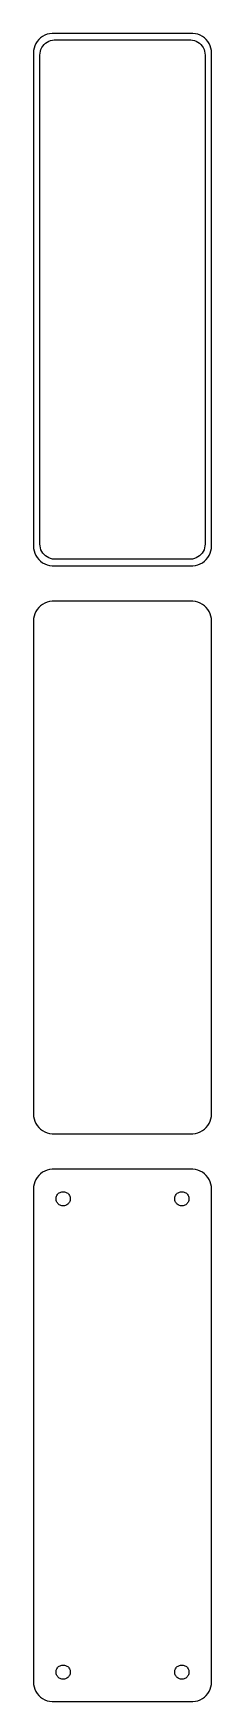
# Model space of a CAD drawing. Header units: metres. Extents: x -22 to 22, y 221 to 643.
import ezdxf

# ---------------------------------------------------------------- set-up
doc = ezdxf.new("R2010")
doc.units = ezdxf.units.M

msp = doc.modelspace()

# ---------------------------------------------------------------- linework, layer by layer
for p, q in [((-19.6289, 643.024), (-20.1791, 642.722)), ((-19.0451, 643.255), (-19.6289, 643.024)), ((-18.4369, 643.411), (-19.0451, 643.255)), ((-17.8139, 643.49), (-18.4369, 643.411)), ((17.8139, 643.49), (-17.8139, 643.49)), ((18.4369, 643.411), (17.8139, 643.49)), ((19.0451, 643.255), (18.4369, 643.411)), ((19.6289, 643.024), (19.0451, 643.255)), ((20.1791, 642.722), (19.6289, 643.024)), ((-22.4606, 639.127), (-22.5, 638.5)), ((-22.3429, 639.743), (-22.4606, 639.127)), ((-22.1489, 640.341), (-22.3429, 639.743)), ((-21.8815, 640.909), (-22.1489, 640.341)), ((-21.5451, 641.439), (-21.8815, 640.909)), ((-21.1448, 641.923), (-21.5451, 641.439)), ((-20.6871, 642.353), (-21.1448, 641.923)), ((-20.8421, 638.485), (-20.751, 638.963)), ((-20.751, 638.963), (-20.6007, 639.426)), ((-20.1791, 642.722), (-20.6871, 642.353)), ((-20.6007, 639.426), (-20.3936, 639.866)), ((-20.3936, 639.866), (-20.133, 640.276)), ((-20.133, 640.276), (-19.823, 640.651)), ((-19.823, 640.651), (-19.4685, 640.984)), ((-19.4685, 640.984), (-19.0751, 641.27)), ((-19.0751, 641.27), (-18.6489, 641.504)), ((-18.6489, 641.504), (-18.1967, 641.683)), ((-18.1967, 641.683), (-17.7256, 641.804)), ((-17.7256, 641.804), (-17.2432, 641.865)), ((-17.2432, 641.865), (17.2432, 641.865)), ((17.2432, 641.865), (17.7256, 641.804)), ((17.7256, 641.804), (18.1967, 641.683)), ((18.1967, 641.683), (18.6489, 641.504)), ((18.6489, 641.504), (19.0751, 641.27)), ((19.0751, 641.27), (19.4685, 640.984)), ((19.4685, 640.984), (19.823, 640.651)), ((19.823, 640.651), (20.133, 640.276)), ((20.133, 640.276), (20.3936, 639.866)), ((20.6871, 642.353), (20.1791, 642.722)), ((20.3936, 639.866), (20.6007, 639.426)), ((20.6007, 639.426), (20.751, 638.963)), ((21.1448, 641.923), (20.6871, 642.353)), ((20.751, 638.963), (20.8421, 638.485)), ((21.5451, 641.439), (21.1448, 641.923)), ((21.8815, 640.909), (21.5451, 641.439)), ((22.1489, 640.341), (21.8815, 640.909)), ((22.3429, 639.743), (22.1489, 640.341)), ((22.4606, 639.127), (22.3429, 639.743)), ((22.5, 638.5), (22.4606, 639.127)), ((-22.5, 638.5), (-22.5, 513.5)), ((-20.8726, 638), (-20.8421, 638.485)), ((-20.8726, 514), (-20.8726, 638)), ((20.8421, 638.485), (20.8726, 638)), ((20.8726, 638), (20.8726, 514)), ((22.5, 513.5), (22.5, 638.5)), ((-22.5, 513.5), (-22.4606, 512.873)), ((-22.4606, 512.873), (-22.3429, 512.257)), ((-22.3429, 512.257), (-22.1489, 511.659)), ((-20.8421, 513.515), (-20.8726, 514)), ((-20.751, 513.037), (-20.8421, 513.515)), ((-20.6007, 512.574), (-20.751, 513.037)), ((-20.3936, 512.134), (-20.6007, 512.574)), ((-20.133, 511.724), (-20.3936, 512.134)), ((20.3936, 512.134), (20.133, 511.724)), ((20.6007, 512.574), (20.3936, 512.134)), ((20.751, 513.037), (20.6007, 512.574)), ((20.8421, 513.515), (20.751, 513.037)), ((20.8726, 514), (20.8421, 513.515)), ((22.1489, 511.659), (22.3429, 512.257)), ((22.3429, 512.257), (22.4606, 512.873)), ((22.4606, 512.873), (22.5, 513.5)), ((-22.1489, 511.659), (-21.8815, 511.091)), ((-21.8815, 511.091), (-21.5451, 510.561)), ((-21.5451, 510.561), (-21.1448, 510.077)), ((-21.1448, 510.077), (-20.6871, 509.647)), ((-20.6871, 509.647), (-20.1791, 509.278)), ((-20.1791, 509.278), (-19.6289, 508.976)), ((-19.823, 511.349), (-20.133, 511.724)), ((-19.4685, 511.016), (-19.823, 511.349)), ((-19.6289, 508.976), (-19.0451, 508.745)), ((-19.0751, 510.73), (-19.4685, 511.016)), ((-18.6489, 510.496), (-19.0751, 510.73)), ((-19.0451, 508.745), (-18.4369, 508.589)), ((-18.1967, 510.317), (-18.6489, 510.496)), ((-18.4369, 508.589), (-17.8139, 508.51)), ((-17.7256, 510.196), (-18.1967, 510.317)), ((-17.8139, 508.51), (17.8139, 508.51)), ((-17.2432, 510.135), (-17.7256, 510.196)), ((17.2432, 510.135), (-17.2432, 510.135)), ((17.7256, 510.196), (17.2432, 510.135)), ((18.1967, 510.317), (17.7256, 510.196)), ((17.8139, 508.51), (18.4369, 508.589)), ((18.6489, 510.496), (18.1967, 510.317)), ((18.4369, 508.589), (19.0451, 508.745)), ((19.0751, 510.73), (18.6489, 510.496)), ((19.0451, 508.745), (19.6289, 508.976)), ((19.4685, 511.016), (19.0751, 510.73)), ((19.823, 511.349), (19.4685, 511.016)), ((19.6289, 508.976), (20.1791, 509.278)), ((20.133, 511.724), (19.823, 511.349)), ((20.1791, 509.278), (20.6871, 509.647)), ((20.6871, 509.647), (21.1448, 510.077)), ((21.1448, 510.077), (21.5451, 510.561)), ((21.5451, 510.561), (21.8815, 511.091)), ((21.8815, 511.091), (22.1489, 511.659)), ((-19.0451, 499.255), (-19.6289, 499.024)), ((-18.4369, 499.411), (-19.0451, 499.255)), ((-17.8139, 499.49), (-18.4369, 499.411)), ((17.8139, 499.49), (-17.8139, 499.49)), ((18.4369, 499.411), (17.8139, 499.49)), ((19.0451, 499.255), (18.4369, 499.411)), ((19.6289, 499.024), (19.0451, 499.255)), ((-22.4606, 495.127), (-22.5, 494.5)), ((-22.3429, 495.743), (-22.4606, 495.127)), ((-22.1489, 496.341), (-22.3429, 495.743)), ((-21.8815, 496.909), (-22.1489, 496.341)), ((-21.5451, 497.439), (-21.8815, 496.909)), ((-21.1448, 497.923), (-21.5451, 497.439)), ((-20.6871, 498.353), (-21.1448, 497.923)), ((-20.1791, 498.722), (-20.6871, 498.353)), ((-19.6289, 499.024), (-20.1791, 498.722)), ((20.1791, 498.722), (19.6289, 499.024)), ((20.6871, 498.353), (20.1791, 498.722)), ((21.1448, 497.923), (20.6871, 498.353)), ((21.5451, 497.439), (21.1448, 497.923)), ((21.8815, 496.909), (21.5451, 497.439)), ((22.1489, 496.341), (21.8815, 496.909)), ((22.3429, 495.743), (22.1489, 496.341)), ((22.4606, 495.127), (22.3429, 495.743)), ((22.5, 494.5), (22.4606, 495.127)), ((-22.5, 494.5), (-22.5, 369.5)), ((22.5, 369.5), (22.5, 494.5)), ((-22.5, 369.5), (-22.4606, 368.873)), ((-22.4606, 368.873), (-22.3429, 368.257)), ((-22.3429, 368.257), (-22.1489, 367.659)), ((22.1489, 367.659), (22.3429, 368.257)), ((22.3429, 368.257), (22.4606, 368.873)), ((22.4606, 368.873), (22.5, 369.5)), ((-22.1489, 367.659), (-21.8815, 367.091)), ((-21.8815, 367.091), (-21.5451, 366.561)), ((-21.5451, 366.561), (-21.1448, 366.077)), ((-21.1448, 366.077), (-20.6871, 365.647)), ((-20.6871, 365.647), (-20.1791, 365.278)), ((-20.1791, 365.278), (-19.6289, 364.976)), ((-19.6289, 364.976), (-19.0451, 364.745)), ((-19.0451, 364.745), (-18.4369, 364.589)), ((-18.4369, 364.589), (-17.8139, 364.51)), ((-17.8139, 364.51), (17.8139, 364.51)), ((17.8139, 364.51), (18.4369, 364.589)), ((18.4369, 364.589), (19.0451, 364.745)), ((19.0451, 364.745), (19.6289, 364.976)), ((19.6289, 364.976), (20.1791, 365.278)), ((20.1791, 365.278), (20.6871, 365.647)), ((20.6871, 365.647), (21.1448, 366.077)), ((21.1448, 366.077), (21.5451, 366.561)), ((21.5451, 366.561), (21.8815, 367.091)), ((21.8815, 367.091), (22.1489, 367.659)), ((-18.4369, 355.411), (-19.0451, 355.255)), ((-17.8139, 355.49), (-18.4369, 355.411)), ((17.8139, 355.49), (-17.8139, 355.49)), ((18.4369, 355.411), (17.8139, 355.49)), ((19.0451, 355.255), (18.4369, 355.411)), ((-22.4606, 351.127), (-22.5, 350.5)), ((-22.3429, 351.743), (-22.4606, 351.127)), ((-22.1489, 352.341), (-22.3429, 351.743)), ((-21.8815, 352.909), (-22.1489, 352.341)), ((-21.5451, 353.439), (-21.8815, 352.909)), ((-21.1448, 353.923), (-21.5451, 353.439)), ((-20.6871, 354.353), (-21.1448, 353.923)), ((-20.1791, 354.722), (-20.6871, 354.353)), ((-19.6289, 355.024), (-20.1791, 354.722)), ((-19.0451, 355.255), (-19.6289, 355.024)), ((19.6289, 355.024), (19.0451, 355.255)), ((20.1791, 354.722), (19.6289, 355.024)), ((20.6871, 354.353), (20.1791, 354.722)), ((21.1448, 353.923), (20.6871, 354.353)), ((21.5451, 353.439), (21.1448, 353.923)), ((21.8815, 352.909), (21.5451, 353.439)), ((22.1489, 352.341), (21.8815, 352.909)), ((22.3429, 351.743), (22.1489, 352.341)), ((22.4606, 351.127), (22.3429, 351.743)), ((22.5, 350.5), (22.4606, 351.127)), ((-22.5, 350.5), (-22.5, 225.5)), ((-16.8, 348), (-16.7858, 348.226)), ((-16.7858, 347.774), (-16.8, 348)), ((-16.7858, 348.226), (-16.7434, 348.448)), ((-16.7434, 347.552), (-16.7858, 347.774)), ((-16.7434, 348.448), (-16.6736, 348.663)), ((-16.6736, 347.337), (-16.7434, 347.552)), ((-16.6736, 348.663), (-16.5773, 348.867)), ((-16.5773, 347.133), (-16.6736, 347.337)), ((-16.5773, 348.867), (-16.4562, 349.058)), ((-16.4562, 346.942), (-16.5773, 347.133)), ((-16.4562, 349.058), (-16.3121, 349.232)), ((-16.3121, 346.768), (-16.4562, 346.942)), ((-16.3121, 349.232), (-16.1474, 349.387)), ((-16.1474, 349.387), (-15.9645, 349.52)), ((-15.9645, 349.52), (-15.7664, 349.629)), ((-15.7664, 349.629), (-15.5562, 349.712)), ((-15.5562, 349.712), (-15.3373, 349.768)), ((-15.3373, 349.768), (-15.113, 349.796)), ((-15.113, 349.796), (-14.887, 349.796)), ((-14.887, 349.796), (-14.6627, 349.768)), ((-14.6627, 349.768), (-14.4438, 349.712)), ((-14.4438, 349.712), (-14.2336, 349.629)), ((-14.2336, 349.629), (-14.0355, 349.52)), ((-14.0355, 349.52), (-13.8526, 349.387)), ((-13.8526, 349.387), (-13.6879, 349.232)), ((-13.6879, 349.232), (-13.5438, 349.058)), ((-13.5438, 346.942), (-13.6879, 346.768)), ((-13.5438, 349.058), (-13.4226, 348.867)), ((-13.4226, 347.133), (-13.5438, 346.942)), ((-13.4226, 348.867), (-13.3264, 348.663)), ((-13.3264, 347.337), (-13.4226, 347.133)), ((-13.3264, 348.663), (-13.2565, 348.448)), ((-13.2565, 347.552), (-13.3264, 347.337)), ((-13.2565, 348.448), (-13.2142, 348.226)), ((-13.2142, 347.774), (-13.2565, 347.552)), ((-13.2142, 348.226), (-13.2, 348)), ((-13.2, 348), (-13.2142, 347.774)), ((13.2, 348), (13.2142, 348.226)), ((13.2142, 347.774), (13.2, 348)), ((13.2142, 348.226), (13.2565, 348.448)), ((13.2565, 347.552), (13.2142, 347.774)), ((13.2565, 348.448), (13.3264, 348.663)), ((13.3264, 347.337), (13.2565, 347.552)), ((13.3264, 348.663), (13.4226, 348.867)), ((13.4226, 347.133), (13.3264, 347.337)), ((13.4226, 348.867), (13.5438, 349.058)), ((13.5438, 346.942), (13.4226, 347.133)), ((13.5438, 349.058), (13.6879, 349.232)), ((13.6879, 346.768), (13.5438, 346.942)), ((13.6879, 349.232), (13.8526, 349.387)), ((13.8526, 349.387), (14.0355, 349.52)), ((14.0355, 349.52), (14.2336, 349.629)), ((14.2336, 349.629), (14.4438, 349.712)), ((14.4438, 349.712), (14.6627, 349.768)), ((14.6627, 349.768), (14.887, 349.796)), ((14.887, 349.796), (15.113, 349.796)), ((15.113, 349.796), (15.3373, 349.768)), ((15.3373, 349.768), (15.5562, 349.712)), ((15.5562, 349.712), (15.7664, 349.629)), ((15.7664, 349.629), (15.9645, 349.52)), ((15.9645, 349.52), (16.1474, 349.387)), ((16.1474, 349.387), (16.3121, 349.232)), ((16.3121, 349.232), (16.4562, 349.058)), ((16.4562, 346.942), (16.3121, 346.768)), ((16.4562, 349.058), (16.5773, 348.867)), ((16.5773, 347.133), (16.4562, 346.942)), ((16.5773, 348.867), (16.6736, 348.663)), ((16.6736, 347.337), (16.5773, 347.133)), ((16.6736, 348.663), (16.7434, 348.448)), ((16.7434, 347.552), (16.6736, 347.337)), ((16.7434, 348.448), (16.7858, 348.226)), ((16.7858, 347.774), (16.7434, 347.552)), ((16.7858, 348.226), (16.8, 348)), ((16.8, 348), (16.7858, 347.774)), ((22.5, 225.5), (22.5, 350.5)), ((-16.1474, 346.613), (-16.3121, 346.768)), ((-15.9645, 346.48), (-16.1474, 346.613)), ((-15.7664, 346.371), (-15.9645, 346.48)), ((-15.5562, 346.288), (-15.7664, 346.371)), ((-15.3373, 346.232), (-15.5562, 346.288)), ((-15.113, 346.204), (-15.3373, 346.232)), ((-14.887, 346.204), (-15.113, 346.204)), ((-14.6627, 346.232), (-14.887, 346.204)), ((-14.4438, 346.288), (-14.6627, 346.232)), ((-14.2336, 346.371), (-14.4438, 346.288)), ((-14.0355, 346.48), (-14.2336, 346.371)), ((-13.8526, 346.613), (-14.0355, 346.48)), ((-13.6879, 346.768), (-13.8526, 346.613)), ((13.8526, 346.613), (13.6879, 346.768)), ((14.0355, 346.48), (13.8526, 346.613)), ((14.2336, 346.371), (14.0355, 346.48)), ((14.4438, 346.288), (14.2336, 346.371)), ((14.6627, 346.232), (14.4438, 346.288)), ((14.887, 346.204), (14.6627, 346.232)), ((15.113, 346.204), (14.887, 346.204)), ((15.3373, 346.232), (15.113, 346.204)), ((15.5562, 346.288), (15.3373, 346.232)), ((15.7664, 346.371), (15.5562, 346.288)), ((15.9645, 346.48), (15.7664, 346.371)), ((16.1474, 346.613), (15.9645, 346.48)), ((16.3121, 346.768), (16.1474, 346.613)), ((-16.7858, 228.226), (-16.7434, 228.448)), ((-16.7434, 228.448), (-16.6736, 228.663)), ((-16.6736, 228.663), (-16.5773, 228.867)), ((-16.5773, 228.867), (-16.4562, 229.058)), ((-16.4562, 229.058), (-16.3121, 229.232)), ((-16.3121, 229.232), (-16.1474, 229.387)), ((-16.1474, 229.387), (-15.9645, 229.52)), ((-15.9645, 229.52), (-15.7664, 229.629)), ((-15.7664, 229.629), (-15.5562, 229.712)), ((-15.5562, 229.712), (-15.3373, 229.768)), ((-15.3373, 229.768), (-15.113, 229.796)), ((-15.113, 229.796), (-14.887, 229.796)), ((-14.887, 229.796), (-14.6627, 229.768)), ((-14.6627, 229.768), (-14.4438, 229.712)), ((-14.4438, 229.712), (-14.2336, 229.629)), ((-14.2336, 229.629), (-14.0355, 229.52)), ((-14.0355, 229.52), (-13.8526, 229.387)), ((-13.8526, 229.387), (-13.6879, 229.232)), ((-13.6879, 229.232), (-13.5438, 229.058)), ((-13.5438, 229.058), (-13.4226, 228.867)), ((-13.4226, 228.867), (-13.3264, 228.663)), ((-13.3264, 228.663), (-13.2565, 228.448)), ((-13.2565, 228.448), (-13.2142, 228.226)), ((13.2142, 228.226), (13.2565, 228.448)), ((13.2565, 228.448), (13.3264, 228.663)), ((13.3264, 228.663), (13.4226, 228.867)), ((13.4226, 228.867), (13.5438, 229.058)), ((13.5438, 229.058), (13.6879, 229.232)), ((13.6879, 229.232), (13.8526, 229.387)), ((13.8526, 229.387), (14.0355, 229.52)), ((14.0355, 229.52), (14.2336, 229.629)), ((14.2336, 229.629), (14.4438, 229.712)), ((14.4438, 229.712), (14.6627, 229.768)), ((14.6627, 229.768), (14.887, 229.796)), ((14.887, 229.796), (15.113, 229.796)), ((15.113, 229.796), (15.3373, 229.768)), ((15.3373, 229.768), (15.5562, 229.712)), ((15.5562, 229.712), (15.7664, 229.629)), ((15.7664, 229.629), (15.9645, 229.52)), ((15.9645, 229.52), (16.1474, 229.387)), ((16.1474, 229.387), (16.3121, 229.232)), ((16.3121, 229.232), (16.4562, 229.058)), ((16.4562, 229.058), (16.5773, 228.867)), ((16.5773, 228.867), (16.6736, 228.663)), ((16.6736, 228.663), (16.7434, 228.448)), ((16.7434, 228.448), (16.7858, 228.226)), ((-22.5, 225.5), (-22.4606, 224.873)), ((-22.4606, 224.873), (-22.3429, 224.257)), ((-22.3429, 224.257), (-22.1489, 223.659)), ((-16.8, 228), (-16.7858, 228.226)), ((-16.7858, 227.774), (-16.8, 228)), ((-16.7434, 227.552), (-16.7858, 227.774)), ((-16.6736, 227.337), (-16.7434, 227.552)), ((-16.5773, 227.133), (-16.6736, 227.337)), ((-16.4562, 226.942), (-16.5773, 227.133)), ((-16.3121, 226.768), (-16.4562, 226.942)), ((-16.1474, 226.613), (-16.3121, 226.768)), ((-15.9645, 226.48), (-16.1474, 226.613)), ((-15.7664, 226.371), (-15.9645, 226.48)), ((-15.5562, 226.288), (-15.7664, 226.371)), ((-15.3373, 226.232), (-15.5562, 226.288)), ((-15.113, 226.204), (-15.3373, 226.232)), ((-14.887, 226.204), (-15.113, 226.204)), ((-14.6627, 226.232), (-14.887, 226.204)), ((-14.4438, 226.288), (-14.6627, 226.232)), ((-14.2336, 226.371), (-14.4438, 226.288)), ((-14.0355, 226.48), (-14.2336, 226.371)), ((-13.8526, 226.613), (-14.0355, 226.48)), ((-13.6879, 226.768), (-13.8526, 226.613)), ((-13.5438, 226.942), (-13.6879, 226.768)), ((-13.4226, 227.133), (-13.5438, 226.942)), ((-13.3264, 227.337), (-13.4226, 227.133)), ((-13.2565, 227.552), (-13.3264, 227.337)), ((-13.2142, 227.774), (-13.2565, 227.552)), ((-13.2142, 228.226), (-13.2, 228)), ((-13.2, 228), (-13.2142, 227.774)), ((13.2, 228), (13.2142, 228.226)), ((13.2142, 227.774), (13.2, 228)), ((13.2565, 227.552), (13.2142, 227.774)), ((13.3264, 227.337), (13.2565, 227.552)), ((13.4226, 227.133), (13.3264, 227.337)), ((13.5438, 226.942), (13.4226, 227.133)), ((13.6879, 226.768), (13.5438, 226.942)), ((13.8526, 226.613), (13.6879, 226.768)), ((14.0355, 226.48), (13.8526, 226.613)), ((14.2336, 226.371), (14.0355, 226.48)), ((14.4438, 226.288), (14.2336, 226.371)), ((14.6627, 226.232), (14.4438, 226.288)), ((14.887, 226.204), (14.6627, 226.232)), ((15.113, 226.204), (14.887, 226.204)), ((15.3373, 226.232), (15.113, 226.204)), ((15.5562, 226.288), (15.3373, 226.232)), ((15.7664, 226.371), (15.5562, 226.288)), ((15.9645, 226.48), (15.7664, 226.371)), ((16.1474, 226.613), (15.9645, 226.48)), ((16.3121, 226.768), (16.1474, 226.613)), ((16.4562, 226.942), (16.3121, 226.768)), ((16.5773, 227.133), (16.4562, 226.942)), ((16.6736, 227.337), (16.5773, 227.133)), ((16.7434, 227.552), (16.6736, 227.337)), ((16.7858, 227.774), (16.7434, 227.552)), ((16.7858, 228.226), (16.8, 228)), ((16.8, 228), (16.7858, 227.774)), ((22.1489, 223.659), (22.3429, 224.257)), ((22.3429, 224.257), (22.4606, 224.873)), ((22.4606, 224.873), (22.5, 225.5)), ((-22.1489, 223.659), (-21.8815, 223.091)), ((-21.8815, 223.091), (-21.5451, 222.561)), ((-21.5451, 222.561), (-21.1448, 222.077)), ((-21.1448, 222.077), (-20.6871, 221.647)), ((-20.6871, 221.647), (-20.1791, 221.278)), ((-20.1791, 221.278), (-19.6289, 220.976)), ((-19.6289, 220.976), (-19.0451, 220.745)), ((-19.0451, 220.745), (-18.4369, 220.589)), ((-18.4369, 220.589), (-17.8139, 220.51)), ((-17.8139, 220.51), (17.8139, 220.51)), ((17.8139, 220.51), (18.4369, 220.589)), ((18.4369, 220.589), (19.0451, 220.745)), ((19.0451, 220.745), (19.6289, 220.976)), ((19.6289, 220.976), (20.1791, 221.278)), ((20.1791, 221.278), (20.6871, 221.647)), ((20.6871, 221.647), (21.1448, 222.077)), ((21.1448, 222.077), (21.5451, 222.561)), ((21.5451, 222.561), (21.8815, 223.091)), ((21.8815, 223.091), (22.1489, 223.659))]:
    msp.add_line(p, q)

doc.saveas('drawing.dxf')
